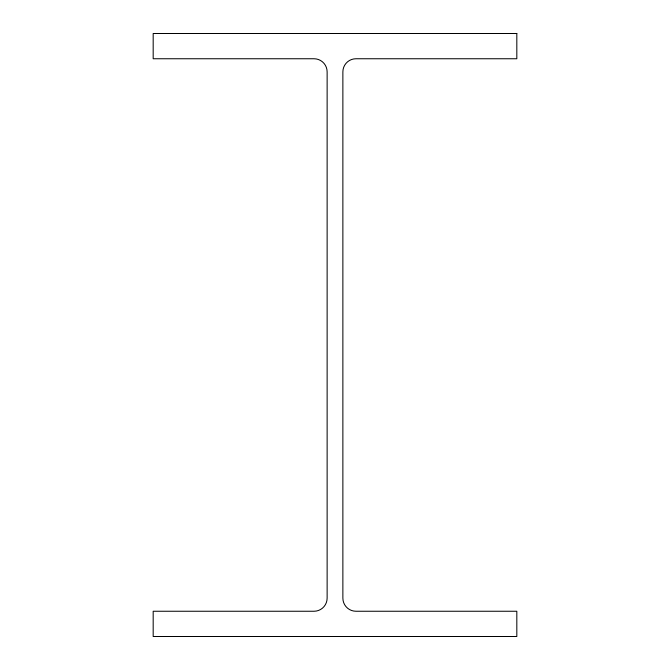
<?xml version="1.0" encoding="UTF-8"?>
<svg xmlns="http://www.w3.org/2000/svg" width="670" height="670" viewBox="0 0 670 670"><rect width="100%" height="100%" fill="white"/><g stroke="black" fill="none" stroke-linecap="round" stroke-linejoin="round"><path stroke-width="1" d="M516.821 33.5L153.179 33.5L153.179 58.751L314.012 58.751A13.115 13.115 0 0 1 327.128 71.866L327.128 598.134A13.115 13.115 0 0 1 314.012 611.249L153.179 611.249L153.179 636.5L516.821 636.5L516.821 611.249L355.988 611.249A13.115 13.115 0 0 1 342.873 598.134L342.873 71.866A13.115 13.115 0 0 1 355.988 58.751L516.821 58.751L516.821 33.5"/></g></svg>
